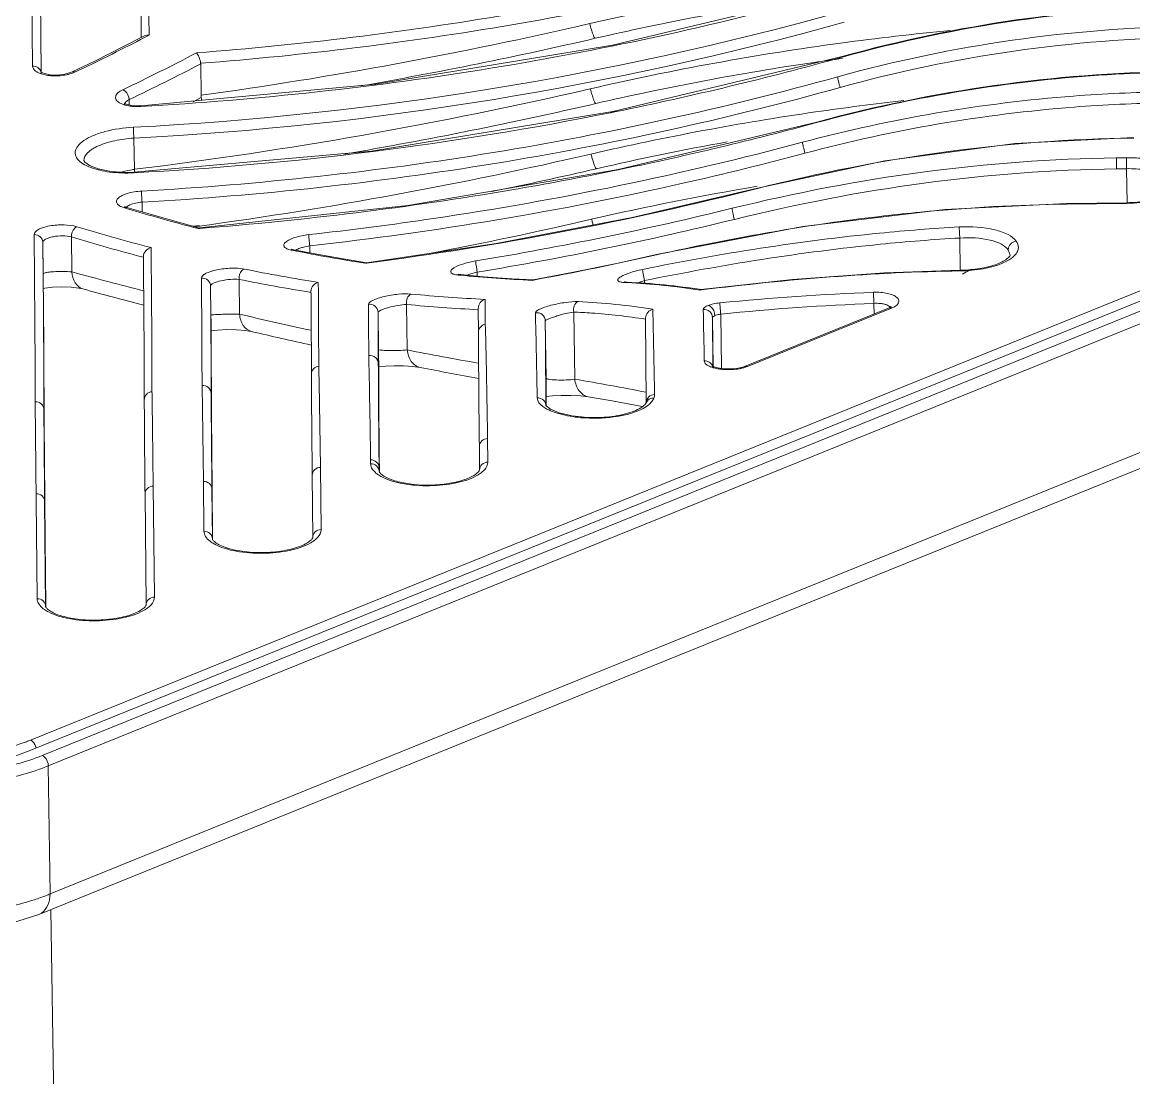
# Model space of a CAD drawing. Header units: millimetres. Extents: x 4229 to 8429, y -1187 to 1783.
# Drawn here: x 7250.9 to 7326.3, y 435.4 to 507 of the extents above; entities that cross this region are included whole.
import ezdxf

# ---------------------------------------------------------------- set-up
doc = ezdxf.new("R2010")
doc.units = ezdxf.units.MM

msp = doc.modelspace()

# ---------------------------------------------------------------- linework, layer by layer
at = {"linetype": 'Continuous', "lineweight": 5}
for p, q in [((7251.568, 504.042), (7251.28, 529.594)), ((7259.213, 529.133), (7259.475, 506.137)), ((7252.075, 511.225), (7252.155, 503.63)), ((7252.164, 503.601), (7252.079, 511.199)), ((7306.148, 509.105), (7290.912, 505.452)), ((7251.339, 457.566), (7375.323, 507.789)), ((7251.422, 458.294), (7372.992, 507.539)), ((7252.224, 457.249), (7376.171, 507.457)), ((7252.634, 456.548), (7376.582, 506.757)), ((7259.158, 506.086), (7257.696, 505.333)), ((7259.475, 506.137), (7258.891, 505.833)), ((7259.475, 506.137), (7258.891, 505.836)), ((7258.943, 505.975), (7258.942, 506.084)), ((7257.696, 505.333), (7255.786, 504.38)), ((7290.912, 505.452), (7274.849, 502.807)), ((7306.501, 504.684), (7290.945, 500.948)), ((7306.49, 504.641), (7306.501, 504.684)), ((7306.501, 504.684), (7306.501, 504.684)), ((7255.786, 504.38), (7254.256, 503.639)), ((7262.975, 504.21), (7262.974, 504.221)), ((7262.976, 504.199), (7262.975, 504.21)), ((7262.976, 504.187), (7262.976, 504.199)), ((7263.007, 502.054), (7262.976, 504.187)), ((7252.162, 503.626), (7252.14, 503.641)), ((7252.371, 503.533), (7252.162, 503.626)), ((7252.165, 503.498), (7252.163, 503.641)), ((7252.76, 503.45), (7252.371, 503.533)), ((7253.262, 503.429), (7252.76, 503.45)), ((7253.758, 503.485), (7253.262, 503.429)), ((7254.153, 503.595), (7253.758, 503.485)), ((7254.255, 503.639), (7254.153, 503.595)), ((7254.255, 503.639), (7254.256, 503.639)), ((7254.256, 503.639), (7254.474, 503.639)), ((7274.849, 502.807), (7258.907, 501.344)), ((7257.905, 501.459), (7257.822, 501.495)), ((7258.2, 501.381), (7257.905, 501.459)), ((7258.132, 501.402), (7258.127, 501.769)), ((7263.016, 501.911), (7262.456, 501.616)), ((7258.614, 501.34), (7258.2, 501.381)), ((7258.907, 501.344), (7258.614, 501.34)), ((7258.907, 501.344), (7258.906, 501.294)), ((7290.945, 500.948), (7274.572, 498.27)), ((7291.182, 501.004), (7290.763, 500.918)), ((7291.193, 500.957), (7290.773, 500.872)), ((7304.769, 500.236), (7291.306, 497.03)), ((7304.769, 500.234), (7304.759, 500.202)), ((7326.271, 499.198), (7318.196, 498.774)), ((7258.476, 497.032), (7258.445, 499.146)), ((7318.196, 498.774), (7309.376, 497.604)), ((7375.99, 497.777), (7252.762, 447.86)), ((7274.572, 498.27), (7258.443, 496.837)), ((7325.098, 497.809), (7325.771, 497.819)), ((7325.108, 497.065), (7325.098, 497.809)), ((7325.781, 497.075), (7325.771, 497.819)), ((7255.054, 497.631), (7255.054, 497.631)), ((7255.116, 497.525), (7255.054, 497.631)), ((7255.424, 497.299), (7255.116, 497.525)), ((7256.029, 497.062), (7255.424, 497.299)), ((7256.895, 496.888), (7256.029, 497.062)), ((7291.306, 497.03), (7277.029, 494.576)), ((7309.376, 497.604), (7300.756, 495.757)), ((7325.781, 497.075), (7325.108, 497.065)), ((7325.781, 497.075), (7325.815, 494.766)), ((7375.232, 496.384), (7252.004, 446.467)), ((7257.934, 496.823), (7256.895, 496.888)), ((7258.443, 496.837), (7257.934, 496.823)), ((7258.443, 496.837), (7258.442, 496.794)), ((7300.756, 495.757), (7292.239, 493.77)), ((7300.756, 495.757), (7300.746, 495.733)), ((7259.008, 494.135), (7258.998, 494.804)), ((7321.708, 494.71), (7313.457, 494.308)), ((7325.801, 494.766), (7321.708, 494.71)), ((7325.802, 494.721), (7321.708, 494.665)), ((7321.708, 494.665), (7321.708, 494.71)), ((7325.802, 494.721), (7325.801, 494.766)), ((7257.77, 494.43), (7257.967, 494.444)), ((7257.947, 494.377), (7257.77, 494.43)), ((7257.947, 494.376), (7257.77, 494.43)), ((7257.871, 494.478), (7257.807, 494.509)), ((7257.967, 494.444), (7257.871, 494.478)), ((7259.54, 493.977), (7257.967, 494.444)), ((7257.967, 494.444), (7257.967, 494.444)), ((7261.463, 493.435), (7259.54, 493.977)), ((7277.029, 494.576), (7262.889, 493.049)), ((7313.457, 494.308), (7303.82, 493.145)), ((7262.921, 493.047), (7261.463, 493.435)), ((7262.49, 493.162), (7262.897, 493.219)), ((7262.496, 493.122), (7262.903, 493.178)), ((7292.239, 493.77), (7283.025, 492.008)), ((7303.82, 493.145), (7293.905, 491.24)), ((7254.237, 490.069), (7254.203, 492.443)), ((7262.808, 493.01), (7262.888, 493.05)), ((7262.924, 493.02), (7262.808, 493.01)), ((7262.924, 493.019), (7262.808, 493.01)), ((7314.472, 492.37), (7314.504, 490.183)), ((7252.268, 492.078), (7252.299, 489.944)), ((7252.288, 489.826), (7252.268, 492.074)), ((7269.187, 491.6), (7269.125, 491.623)), ((7270.383, 491.361), (7270.376, 491.842)), ((7283.025, 492.008), (7274.216, 490.686)), ((7269.115, 491.554), (7269.291, 491.574)), ((7269.281, 491.522), (7269.115, 491.554)), ((7269.281, 491.521), (7269.115, 491.554)), ((7269.291, 491.574), (7269.187, 491.6)), ((7269.291, 491.574), (7269.292, 491.574)), ((7270.862, 491.268), (7269.292, 491.574)), ((7272.779, 490.925), (7270.862, 491.268)), ((7274.247, 490.686), (7272.779, 490.925)), ((7293.905, 491.24), (7291.303, 490.672)), ((7293.898, 491.224), (7293.905, 491.24)), ((7317.889, 491.215), (7317.761, 491.567)), ((7274.146, 490.654), (7274.214, 490.686)), ((7274.249, 490.668), (7274.146, 490.654)), ((7274.25, 490.667), (7274.146, 490.654)), ((7291.303, 490.672), (7288.152, 490.026)), ((7314.488, 490.183), (7309.36, 490)), ((7315.052, 490.209), (7314.488, 490.183)), ((7314.488, 490.139), (7314.488, 490.183)), ((7315.052, 490.209), (7315.051, 490.209)), ((7315.085, 490.165), (7315.052, 490.209)), ((7252.307, 487.519), (7252.288, 489.826)), ((7252.299, 489.944), (7252.317, 487.502)), ((7265.614, 487.197), (7265.58, 489.56)), ((7280.517, 489.892), (7280.433, 489.909)), ((7280.593, 489.883), (7280.443, 489.859)), ((7280.59, 489.846), (7280.443, 489.859)), ((7280.59, 489.845), (7280.443, 489.859)), ((7280.593, 489.883), (7280.517, 489.892)), ((7282.164, 489.744), (7280.593, 489.883)), ((7280.593, 489.883), (7280.593, 489.883)), ((7281.741, 489.781), (7281.737, 490.055)), ((7284.073, 489.606), (7282.164, 489.744)), ((7285.552, 489.525), (7284.073, 489.606)), ((7285.525, 489.523), (7285.466, 489.497)), ((7285.554, 489.514), (7285.466, 489.497)), ((7285.554, 489.513), (7285.466, 489.497)), ((7288.152, 490.026), (7285.524, 489.523)), ((7291.733, 489.387), (7291.701, 489.394)), ((7291.875, 489.371), (7291.733, 489.387)), ((7291.771, 489.345), (7291.906, 489.37)), ((7291.906, 489.37), (7291.875, 489.371)), ((7291.906, 489.37), (7291.907, 489.37)), ((7293.083, 489.296), (7293.081, 489.481)), ((7303.129, 489.545), (7296.914, 488.865)), ((7309.36, 490), (7303.129, 489.545)), ((7252.295, 488.954), (7252.404, 488.976)), ((7252.404, 488.976), (7252.934, 489.039)), ((7252.934, 489.039), (7253.565, 489.064)), ((7253.565, 489.064), (7254.19, 489.039)), ((7254.19, 489.039), (7254.707, 488.973)), ((7254.707, 488.973), (7254.991, 488.911)), ((7254.991, 488.911), (7254.991, 488.911)), ((7263.646, 489.116), (7263.675, 487.15)), ((7263.662, 487.158), (7263.646, 489.116)), ((7291.771, 489.345), (7291.903, 489.339)), ((7291.771, 489.345), (7291.904, 489.337)), ((7296.913, 488.865), (7296.845, 488.833)), ((7296.845, 488.833), (7296.947, 488.846)), ((7296.845, 488.833), (7296.947, 488.844)), ((7276.985, 484.77), (7276.94, 487.86)), ((7282.275, 488.205), (7282.283, 486.519)), ((7308.642, 487.936), (7308.653, 487.214)), ((7252.317, 487.502), (7252.319, 487.266)), ((7275.007, 487.329), (7275.044, 484.803)), ((7281.81, 487.603), (7281.818, 485.961)), ((7288.349, 482.786), (7288.282, 487.345)), ((7298.26, 487.212), (7298.313, 483.513)), ((7299.856, 483.654), (7309.641, 487.614)), ((7300.06, 483.651), (7309.845, 487.611)), ((7309.641, 487.614), (7309.64, 487.614)), ((7309.793, 487.694), (7309.641, 487.617)), ((7309.823, 487.713), (7309.793, 487.694)), ((7309.806, 487.682), (7309.823, 487.713)), ((7286.351, 486.755), (7286.408, 482.851)), ((7293.154, 486.926), (7293.205, 481.212)), ((7297.694, 486.983), (7297.743, 483.631)), ((7297.723, 483.702), (7297.694, 486.983)), ((7263.682, 486.068), (7264.13, 486.124)), ((7264.13, 486.124), (7264.744, 486.158)), ((7264.744, 486.158), (7265.409, 486.149)), ((7265.409, 486.149), (7266.026, 486.095)), ((7266.026, 486.095), (7266.427, 486.024)), ((7266.427, 486.024), (7266.427, 486.025)), ((7275.022, 484.8), (7275.022, 484.841)), ((7275.025, 483.852), (7275.022, 484.8)), ((7275.044, 484.803), (7275.044, 484.789)), ((7275.044, 484.803), (7275.051, 483.348)), ((7263.686, 483.138), (7263.684, 483.621)), ((7275.027, 483.422), (7275.025, 483.851)), ((7275.029, 483.621), (7275.519, 483.67)), ((7275.519, 483.67), (7276.094, 483.697)), ((7276.094, 483.697), (7276.736, 483.694)), ((7276.736, 483.694), (7277.376, 483.652)), ((7277.376, 483.652), (7277.861, 483.584)), ((7277.86, 483.584), (7277.86, 483.584)), ((7297.682, 483.686), (7297.666, 483.696)), ((7297.794, 483.632), (7297.682, 483.686)), ((7297.724, 483.666), (7297.723, 483.697)), ((7297.883, 483.6), (7297.794, 483.632)), ((7298.262, 483.517), (7297.883, 483.6)), ((7298.779, 483.481), (7298.262, 483.517)), ((7299.318, 483.518), (7298.779, 483.481)), ((7299.746, 483.614), (7299.318, 483.518)), ((7299.855, 483.653), (7299.746, 483.614)), ((7299.856, 483.654), (7299.855, 483.653)), ((7300.06, 483.651), (7299.856, 483.654)), ((7252.338, 482.985), (7252.336, 483.268)), ((7286.378, 482.873), (7286.376, 483.16)), ((7286.394, 480.997), (7286.378, 482.873)), ((7286.408, 482.851), (7286.408, 482.837)), ((7263.067, 482.362), (7263.163, 475.85)), ((7251.751, 481.26), (7251.885, 467.889)), ((7286.415, 481.623), (7286.85, 481.662)), ((7286.85, 481.662), (7287.434, 481.688)), ((7287.434, 481.688), (7288.085, 481.688)), ((7288.085, 481.688), (7288.741, 481.654)), ((7288.741, 481.654), (7289.267, 481.592)), ((7289.267, 481.592), (7289.266, 481.592)), ((7289.266, 481.592), (7290.899, 481.31)), ((7290.899, 481.31), (7292.918, 480.94)), ((7293.203, 481.2), (7293.199, 481.189)), ((7293.199, 481.189), (7293.2, 481.191)), ((7293.205, 481.215), (7293.203, 481.2)), ((7293.205, 481.212), (7293.205, 481.214)), ((7286.394, 480.997), (7286.394, 480.995)), ((7286.423, 480.971), (7286.394, 480.995)), ((7286.418, 481.017), (7286.419, 480.975)), ((7286.714, 480.757), (7286.423, 480.971)), ((7287.297, 480.515), (7286.714, 480.757)), ((7288.157, 480.31), (7287.297, 480.515)), ((7288.799, 480.225), (7288.157, 480.31)), ((7288.738, 480.183), (7288.799, 480.225)), ((7288.799, 480.225), (7288.8, 480.225)), ((7281.894, 476.632), (7281.879, 478.227)), ((7282.454, 477.162), (7282.439, 478.757)), ((7274.504, 477.315), (7274.506, 477.052)), ((7271.143, 472.58), (7271.102, 476.805)), ((7275.079, 476.8), (7275.082, 476.537)), ((7275.096, 476.86), (7275.098, 476.61)), ((7275.098, 476.61), (7275.098, 476.577)), ((7275.099, 476.535), (7275.099, 476.5)), ((7263.163, 475.85), (7263.196, 472.471)), ((7270.583, 472.05), (7270.542, 476.275)), ((7259.832, 467.999), (7259.759, 475.535)), ((7263.738, 475.335), (7263.771, 471.956)), ((7263.753, 475.435), (7263.785, 472.037)), ((7252.39, 474.499), (7252.46, 467.374)), ((7252.405, 474.617), (7252.431, 471.88)), ((7259.272, 467.468), (7259.199, 475.004)), ((7263.786, 471.923), (7263.785, 472.037)), ((7252.475, 467.341), (7252.431, 471.88)), ((7252.634, 456.548), (7252.762, 447.86)), ((7250.084, 445.844), (7252.006, 446.468)), ((7252.819, 446.797), (7254.982, 299.112))]:
    msp.add_line(p, q, dxfattribs=at)
for centre, radius, start, end in [((7331.175, 326.143), 185.545, 97.78569, 103.02298), ((7331.143, 326.938), 183.708, 98.51278, 103.02453), ((7246.852, 721.753), 222.168, 272.9824, 285.56309), ((7331.563, 414.632), 93.436, 90.76068, 105.56597), ((7331.571, 414.771), 93.342, 90.76612, 105.57952), ((7246.875, 721.542), 222.695, 272.97809, 285.56358), ((7222.148, 797.447), 298.205, 277.87516, 283.02634), ((7331.394, 412.325), 94.413, 90.77845, 105.48092), ((7331.403, 412.325), 93.67, 90.78427, 105.50782), ((7331.342, 320.84), 186.432, 95.38581, 97.69224), ((7188.866, 641.249), 152.45, 295.4902, 297.34408), ((7222.194, 797.879), 299.671, 279.91682, 283.02661), ((7331.221, 321.702), 185.561, 97.69088, 103.02278), ((7192.195, 639.783), 152.167, 295.49478, 297.59956), ((7247.242, 717.044), 220.511, 281.49689, 285.58604), ((7331.285, 321.89), 184.339, 97.72309, 98.32752), ((7192.424, 639.536), 152.633, 295.49713, 297.53144), ((7331.206, 322.407), 183.816, 98.32652, 103.02324), ((7253.122, 507.242), 3.87, 266.46849, 274.86931), ((7330.479, 405.874), 97.8, 90.81654, 105.24083), ((7222.157, 793.187), 298.373, 276.99159, 283.02568), ((7264.367, 502.072), 1.36, 180.75793, 186.81906), ((7259.894, 501.529), 3.146, 3.25206, 6.96544), ((7222.224, 793.516), 299.734, 279.6944, 283.02635), ((7331.359, 316.625), 186.22, 96.37779, 98.23611), ((7258.68, 505.12), 3.833, 265.16612, 273.37668), ((7246.774, 719.499), 223.01, 272.99902, 281.379), ((7331.258, 317.308), 185.53, 98.23541, 103.02316), ((7246.738, 713.991), 221.521, 281.68822, 285.18391), ((7331.172, 318.364), 183.427, 100.19711, 103.02651), ((7222.161, 788.997), 298.612, 277.84189, 283.02284), ((7260.17, 487.474), 9.707, 100.49875, 105.01184), ((7260.165, 487.512), 9.668, 100.05788, 100.50963), ((7283.79, 500.649), 25.571, 188.13252, 188.58868), ((7222.382, 788.56), 299.191, 281.6347, 283.02791), ((7246.485, 715.153), 222.71, 281.5416, 281.69126), ((7245.091, 714.994), 226.214, 277.40586, 284.24253), ((7331.249, 313.146), 185.262, 99.48105, 103.02574), ((7323.337, 373.429), 121.247, 90.76944, 95.45607), ((7294.204, 614.045), 125.041, 253.14431, 255.45813), ((7244.787, 714.517), 226.716, 279.35411, 283.8425), ((7323.959, 366.182), 128.52, 95.42515, 96.54355), ((7291.368, 614.071), 126.407, 253.07889, 255.45213), ((7222.386, 783.678), 297.7, 280.86479, 283.02748), ((7245.012, 713.169), 226.117, 279.34711, 283.85941), ((7324.955, 357.909), 136.853, 96.56323, 99.41654), ((7291.136, 613.876), 126.925, 253.08298, 255.37505), ((7327.439, 342.93), 152.036, 99.41622, 101.55666), ((7271.013, 487.813), 4.079, 98.97862, 105.2172), ((7330.589, 327.302), 167.979, 101.54165, 102.61697), ((7291.575, 602.5), 113.196, 258.64162, 261.14298), ((7244.225, 712.291), 226.579, 280.50969, 282.66361), ((7288.539, 602.103), 114.105, 258.56813, 261.13493), ((7314.303, 501.245), 11.108, 270.95389, 271.98481), ((7283.194, 545.574), 63.931, 299.47687, 299.92348), ((7314.309, 501.078), 10.941, 271.98423, 273.02892), ((7314.321, 500.847), 10.709, 273.02832, 274.0899), ((7340.486, 807.593), 329.029, 254.80348, 255.68444), ((7288.271, 601.787), 114.498, 258.5697, 261.05038), ((7290.388, 592.867), 103.487, 264.56705, 267.27381), ((7283.123, 484.272), 5.947, 103.47898, 107.81471), ((7289.977, 444.802), 44.61, 81.01399, 87.52215), ((7295.4, 481.713), 8.107, 106.6242, 109.84935), ((7341.546, 807.555), 330.19, 254.80315, 255.54355), ((7291.877, 491.867), 2.524, 265.58975, 267.58456), ((7289.851, 444.958), 44.429, 80.94335, 87.35304), ((7315.713, 308.681), 180.144, 92.25752, 95.57929), ((6481.085, 482.577), 793.291, 0.131497, 0.382088), ((7286.966, 591.919), 104.541, 264.49667, 267.17373), ((7287.246, 592.282), 104.196, 264.49569, 267.26544), ((7286.585, 443.06), 45.036, 80.97447, 87.46277), ((7315.937, 308.464), 179.62, 92.3274, 95.64775), ((5745.026, 475.062), 1507.333, 0.31191, 0.473498), ((5755.162, 476.786), 1497.194, 0.239115, 0.401065), ((6022.755, 477.581), 1240.944, 0.278911, 0.442166), ((5814.882, 477.201), 1448.827, 0.236918, 0.393486), ((7336.977, 793.376), 314.385, 256.88, 257.78817), ((6241.879, 480.162), 1033.154, 0.259471, 0.397411), ((5812.542, 455.613), 1481.452, 1.010677, 1.234834), ((5655.908, 453.557), 1641.512, 1.063863, 1.185314), ((7309.738, 487.323), 0.311, 69.92755, 77.93144), ((8594.992, 494.009), 1308.661, 180.317607, 180.475005), ((7338.025, 793.2), 315.409, 256.87954, 257.63468), ((8515.855, 491.768), 1234.051, 180.269562, 180.628699), ((7333.767, 777.847), 298.527, 259.035, 259.98076), ((8473.577, 488.454), 1198.537, 180.244097, 180.554291), ((7335.013, 778.575), 300.477, 259.03517, 259.80676), ((7298.353, 485.643), 2.159, 250.84438, 253.1744), ((7297.187, 483.488), 0.54, 13.25224, 23.17443), ((7298.424, 485.873), 2.4, 253.14915, 254.06916), ((6845.722, 480.639), 406.622, 0.00941, 0.33053), ((8659.143, 489.268), 1406.814, 180.253875, 180.596711), ((6865.125, 481.402), 398.564, 0.05871, 0.24952), ((8599.135, 489.032), 1335.451, 180.250596, 180.583383), ((8201.776, 487.369), 915.379, 180.282777, 180.397576), ((7257.6, 299.84), 185.512, 78.93683, 80.45932), ((7289.609, 489.377), 9.236, 264.59029, 264.94855), ((7247.184, 468.763), 11.295, 290.58682, 292.03799), ((7251.634, 447.374), 0.98, 292.30619, 304.78048)]:
    msp.add_arc(centre, radius, start, end, dxfattribs=at)
msp.add_ellipse((7244.578, 460.112), major_axis=(9.537, 0.139), ratio=0.390766, start_param=-2.356703, end_param=-0.788646, dxfattribs=at)
for points, knots in [([(7258.942, 506.067), (7258.925, 507.731), (7258.845, 515.269), (7258.759, 522.807), (7258.69, 528.681)], [0, 0, 0, 0, 0.220763, 1, 1, 1, 1]), ([(7262.692, 504.932), (7269.782, 505.48), (7283.903, 507.203), (7297.798, 510.263), (7304.642, 512.12)], [0, 0, 0, 0, 0.500683, 1, 1, 1, 1]), ([(7262.973, 504.225), (7270.043, 504.777), (7284.123, 506.505), (7297.978, 509.56), (7304.804, 511.412)], [0, 0, 0, 0, 0.500656, 1, 1, 1, 1]), ([(7306.137, 509.051), (7298.451, 506.916), (7282.811, 503.477), (7266.893, 501.748), (7258.906, 501.294)], [0, 0, 0, 0, 0.49927, 1, 1, 1, 1]), ([(7289.364, 506.916), (7289.401, 506.777), (7289.472, 506.53), (7289.574, 506.219), (7289.655, 506.025), (7289.704, 505.94), (7289.731, 505.918), (7289.741, 505.92)], [0, 0, 0, 0, 0.399782, 0.71465, 0.917446, 0.97269, 1, 1, 1, 1]), ([(7262.974, 504.221), (7262.957, 504.366), (7262.889, 504.614), (7262.772, 504.854), (7262.692, 504.932)], [0, 0, 0, 0, 0.564611, 1, 1, 1, 1]), ([(7251.568, 504.042), (7251.694, 504.046), (7251.953, 503.98), (7252.111, 503.758), (7252.142, 503.641)], [0, 0, 0, 0, 0.508791, 1, 1, 1, 1]), ([(7251.935, 503.603), (7251.88, 503.631), (7251.715, 503.726), (7251.569, 503.908), (7251.568, 504.042)], [0, 0, 0, 0, 0.312447, 1, 1, 1, 1]), ([(7252.883, 503.38), (7252.792, 503.385), (7252.469, 503.418), (7252.144, 503.497), (7251.935, 503.603)], [0, 0, 0, 0, 0.279482, 1, 1, 1, 1]), ([(7254.002, 503.475), (7253.958, 503.464), (7253.776, 503.424), (7253.591, 503.398), (7253.45, 503.386)], [0, 0, 0, 0, 0.242699, 1, 1, 1, 1]), ([(7254.474, 503.639), (7254.439, 503.622), (7254.286, 503.556), (7254.126, 503.506), (7254.002, 503.475)], [0, 0, 0, 0, 0.232997, 1, 1, 1, 1]), ([(7258.961, 495.552), (7266.949, 496.008), (7282.867, 497.739), (7298.507, 501.178), (7306.193, 503.313)], [0, 0, 0, 0, 0.500732, 1, 1, 1, 1]), ([(7304.758, 500.203), (7306.734, 500.735), (7314.713, 502.638), (7322.932, 503.544), (7329.085, 503.618)], [0, 0, 0, 0, 0.24959, 1, 1, 1, 1]), ([(7306.193, 503.313), (7306.192, 503.211), (7306.251, 502.965), (7306.313, 502.725), (7306.358, 502.584)], [0, 0, 0, 0, 0.408073, 1, 1, 1, 1]), ([(7257.471, 501.54), (7257.384, 501.592), (7257.227, 501.706), (7257.175, 502.008), (7257.38, 502.264), (7257.574, 502.377), (7257.692, 502.434)], [0, 0, 0, 0, 0.250608, 0.446304, 0.678891, 1, 1, 1, 1]), ([(7258.127, 501.769), (7258.115, 501.981), (7257.978, 502.26), (7257.748, 502.413), (7257.692, 502.434)], [0, 0, 0, 0, 0.779743, 1, 1, 1, 1]), ([(7306.358, 502.585), (7298.651, 500.445), (7282.968, 496.995), (7267.007, 495.259), (7258.998, 494.8)], [0, 0, 0, 0, 0.499279, 1, 1, 1, 1]), ([(7289.407, 502.491), (7289.444, 502.352), (7289.515, 502.105), (7289.617, 501.795), (7289.698, 501.6), (7289.747, 501.515), (7289.775, 501.493), (7289.784, 501.495)], [0, 0, 0, 0, 0.399782, 0.71465, 0.917446, 0.97269, 1, 1, 1, 1]), ([(7328.412, 502.281), (7326.334, 502.253), (7318.048, 501.881), (7309.813, 500.466), (7303.81, 498.866)], [0, 0, 0, 0, 0.250692, 1, 1, 1, 1]), ([(7258.357, 501.301), (7258.269, 501.309), (7257.966, 501.347), (7257.66, 501.429), (7257.471, 501.54)], [0, 0, 0, 0, 0.286865, 1, 1, 1, 1]), ([(7258.127, 501.769), (7258.089, 501.749), (7257.969, 501.68), (7257.854, 501.579), (7257.816, 501.489)], [0, 0, 0, 0, 0.302143, 1, 1, 1, 1]), ([(7328.422, 501.537), (7326.356, 501.508), (7318.121, 501.131), (7309.936, 499.721), (7303.969, 498.126)], [0, 0, 0, 0, 0.250641, 1, 1, 1, 1]), ([(7254.893, 497.473), (7254.762, 497.569), (7254.535, 497.776), (7254.419, 498.232), (7254.637, 498.669), (7255.077, 499.034), (7255.71, 499.356), (7256.827, 499.72), (7257.761, 499.852), (7258.411, 499.886)], [0, 0, 0, 0, 0.090917, 0.164647, 0.244039, 0.347344, 0.479499, 0.637464, 1, 1, 1, 1]), ([(7258.411, 499.886), (7258.412, 499.846), (7258.42, 499.599), (7258.433, 499.352), (7258.445, 499.146)], [0, 0, 0, 0, 0.164493, 1, 1, 1, 1]), ([(7258.445, 499.146), (7258.008, 499.12), (7257.188, 499.011), (7256.239, 498.735), (7255.634, 498.421), (7255.248, 498.137), (7255.051, 497.824), (7255.054, 497.631)], [0, 0, 0, 0, 0.335016, 0.629652, 0.751183, 0.852427, 1, 1, 1, 1]), ([(7270.307, 492.597), (7273.137, 492.911), (7284.412, 494.368), (7295.579, 496.665), (7303.81, 498.866)], [0, 0, 0, 0, 0.250508, 1, 1, 1, 1]), ([(7300.746, 495.733), (7304.909, 496.787), (7313.367, 498.447), (7321.967, 499.097), (7326.272, 499.153)], [0, 0, 0, 0, 0.499332, 1, 1, 1, 1]), ([(7303.81, 498.866), (7303.804, 498.765), (7303.866, 498.515), (7303.924, 498.271), (7303.969, 498.126)], [0, 0, 0, 0, 0.398523, 1, 1, 1, 1]), ([(7303.969, 498.127), (7301.22, 497.392), (7290.153, 494.662), (7278.877, 492.781), (7270.376, 491.839)], [0, 0, 0, 0, 0.249619, 1, 1, 1, 1]), ([(7289.45, 498.066), (7289.487, 497.927), (7289.558, 497.68), (7289.66, 497.37), (7289.741, 497.175), (7289.79, 497.091), (7289.818, 497.068), (7289.827, 497.07)], [0, 0, 0, 0, 0.399782, 0.71465, 0.917446, 0.97269, 1, 1, 1, 1]), ([(7325.098, 497.809), (7320.703, 497.752), (7311.925, 497.094), (7303.286, 495.431), (7299.03, 494.385)], [0, 0, 0, 0, 0.500647, 1, 1, 1, 1]), ([(7325.771, 497.819), (7326.132, 497.824), (7326.831, 497.797), (7327.814, 497.649), (7328.652, 497.404), (7329.29, 497.084), (7329.655, 496.729), (7329.766, 496.419), (7329.759, 496.107), (7329.505, 495.712), (7329.191, 495.504), (7329.005, 495.401)], [0, 0, 0, 0, 0.187137, 0.362467, 0.51537, 0.63869, 0.731395, 0.769811, 0.806693, 0.889428, 1, 1, 1, 1]), ([(7255.468, 497.168), (7255.413, 497.19), (7255.213, 497.275), (7255.021, 497.38), (7254.893, 497.473)], [0, 0, 0, 0, 0.273299, 1, 1, 1, 1]), ([(7258.442, 496.794), (7257.899, 496.765), (7256.891, 496.791), (7255.896, 497), (7255.468, 497.168)], [0, 0, 0, 0, 0.541475, 1, 1, 1, 1]), ([(7291.045, 496.946), (7288.728, 496.473), (7279.422, 494.726), (7270.006, 493.572), (7262.924, 493.019)], [0, 0, 0, 0, 0.24976, 1, 1, 1, 1]), ([(7325.108, 497.065), (7320.737, 497.005), (7312.004, 496.342), (7303.412, 494.679), (7299.177, 493.634)], [0, 0, 0, 0, 0.500536, 1, 1, 1, 1]), ([(7329.2, 495.797), (7329.197, 495.987), (7328.994, 496.289), (7328.6, 496.547), (7327.988, 496.821), (7327.033, 497.032), (7326.216, 497.081), (7325.781, 497.075)], [0, 0, 0, 0, 0.1471, 0.247526, 0.368438, 0.662773, 1, 1, 1, 1]), ([(7257.77, 494.43), (7257.666, 494.462), (7257.494, 494.53), (7257.288, 494.688), (7257.251, 494.92), (7257.411, 495.116), (7257.672, 495.275), (7258.038, 495.411), (7258.479, 495.508), (7258.797, 495.542), (7258.961, 495.552)], [0, 0, 0, 0, 0.123918, 0.213296, 0.282706, 0.366206, 0.483325, 0.634218, 0.810634, 1, 1, 1, 1]), ([(7258.961, 495.552), (7258.962, 495.512), (7258.97, 495.263), (7258.984, 495.014), (7258.998, 494.804)], [0, 0, 0, 0, 0.158575, 1, 1, 1, 1]), ([(7329.2, 495.797), (7329.2, 495.781), (7329.17, 495.707), (7329.039, 495.57), (7328.77, 495.378), (7328.157, 495.097), (7327.149, 494.847), (7326.273, 494.773), (7325.801, 494.766)], [0, 0, 0, 0, 0.013068, 0.062599, 0.15443, 0.28215, 0.613211, 1, 1, 1, 1]), ([(7329.005, 495.401), (7328.571, 495.162), (7327.501, 494.839), (7326.404, 494.73), (7325.802, 494.721)], [0, 0, 0, 0, 0.451165, 1, 1, 1, 1]), ([(7258.564, 494.74), (7258.432, 494.71), (7258.21, 494.644), (7258, 494.529), (7257.933, 494.458)], [0, 0, 0, 0, 0.580453, 1, 1, 1, 1]), ([(7299.03, 494.385), (7299.026, 494.351), (7299.038, 494.251), (7299.079, 494), (7299.133, 493.784), (7299.177, 493.634)], [0, 0, 0, 0, 0.134578, 0.388775, 1, 1, 1, 1]), ([(7251.679, 492.602), (7251.679, 492.75), (7251.945, 492.955), (7252.315, 493.098), (7252.902, 493.241), (7253.669, 493.291), (7254.295, 493.221), (7254.576, 493.137)], [0, 0, 0, 0, 0.142221, 0.258892, 0.400412, 0.71692, 1, 1, 1, 1]), ([(7254.576, 493.137), (7254.521, 493.115), (7254.297, 492.952), (7254.191, 492.655), (7254.203, 492.443)], [0, 0, 0, 0, 0.217594, 1, 1, 1, 1]), ([(7289.493, 493.641), (7289.502, 493.606), (7289.538, 493.475), (7289.576, 493.345), (7289.606, 493.249)], [0, 0, 0, 0, 0.263503, 1, 1, 1, 1]), ([(7318.299, 492.157), (7318.159, 492.347), (7317.687, 492.677), (7316.392, 493.11), (7315.242, 493.165), (7314.435, 493.119)], [0, 0, 0, 0, 0.173224, 0.406638, 1, 1, 1, 1]), ([(7251.679, 492.602), (7251.825, 492.607), (7252.128, 492.509), (7252.266, 492.217), (7252.268, 492.078)], [0, 0, 0, 0, 0.512682, 1, 1, 1, 1]), ([(7251.751, 481.26), (7251.751, 481.864), (7251.739, 485.645), (7251.705, 489.426), (7251.679, 492.602)], [0, 0, 0, 0, 0.159883, 1, 1, 1, 1]), ([(7254.203, 492.443), (7254.014, 492.494), (7253.596, 492.53), (7253.085, 492.492), (7252.692, 492.395), (7252.449, 492.303), (7252.267, 492.173), (7252.268, 492.078)], [0, 0, 0, 0, 0.283552, 0.602049, 0.744213, 0.861124, 1, 1, 1, 1]), ([(7269.115, 491.554), (7269.013, 491.575), (7268.846, 491.62), (7268.665, 491.73), (7268.61, 491.847), (7268.622, 491.973), (7268.761, 492.128), (7269.02, 492.279), (7269.385, 492.418), (7269.824, 492.529), (7270.142, 492.579), (7270.307, 492.597)], [0, 0, 0, 0, 0.121698, 0.205063, 0.236762, 0.267867, 0.347845, 0.46661, 0.622259, 0.804756, 1, 1, 1, 1]), ([(7270.307, 492.597), (7270.305, 492.496), (7270.332, 492.243), (7270.357, 491.992), (7270.376, 491.842)], [0, 0, 0, 0, 0.401106, 1, 1, 1, 1]), ([(7314.435, 493.119), (7312.628, 493.016), (7305.422, 492.454), (7298.268, 491.317), (7292.958, 490.243)], [0, 0, 0, 0, 0.250374, 1, 1, 1, 1]), ([(7314.472, 492.37), (7312.673, 492.266), (7305.495, 491.697), (7298.369, 490.556), (7293.081, 489.481)], [0, 0, 0, 0, 0.250286, 1, 1, 1, 1]), ([(7314.472, 492.37), (7314.467, 492.44), (7314.453, 492.689), (7314.436, 492.939), (7314.435, 493.119)], [0, 0, 0, 0, 0.27864, 1, 1, 1, 1]), ([(7317.761, 491.567), (7317.642, 491.729), (7317.241, 492.009), (7316.14, 492.377), (7315.159, 492.415), (7314.472, 492.37)], [0, 0, 0, 0, 0.172908, 0.405598, 1, 1, 1, 1]), ([(7259.089, 491.097), (7259.086, 491.242), (7259.208, 491.534), (7259.475, 491.688), (7259.616, 491.717)], [0, 0, 0, 0, 0.501859, 1, 1, 1, 1]), ([(7259.616, 491.717), (7259.624, 490.64), (7259.648, 487.381), (7259.673, 484.123), (7259.673, 481.94)], [0, 0, 0, 0, 0.330325, 1, 1, 1, 1]), ([(7269.942, 491.749), (7269.909, 491.74), (7269.785, 491.704), (7269.663, 491.661), (7269.577, 491.623)], [0, 0, 0, 0, 0.269148, 1, 1, 1, 1]), ([(7318.299, 492.157), (7318.389, 492.035), (7318.515, 491.721), (7318.285, 491.219), (7317.775, 490.834), (7317.338, 490.641), (7317.085, 490.552)], [0, 0, 0, 0, 0.194537, 0.39251, 0.655613, 1, 1, 1, 1]), ([(7317.761, 491.567), (7317.759, 491.707), (7317.879, 491.997), (7318.155, 492.14), (7318.299, 492.157)], [0, 0, 0, 0, 0.490082, 1, 1, 1, 1]), ([(7259.088, 491.101), (7259.098, 490.03), (7259.124, 486.786), (7259.151, 483.542), (7259.152, 481.369)], [0, 0, 0, 0, 0.330144, 1, 1, 1, 1]), ([(7317.889, 491.215), (7317.89, 491.155), (7317.768, 491.034), (7317.565, 490.861), (7317.058, 490.597), (7316.214, 490.342), (7315.463, 490.239), (7315.052, 490.209)], [0, 0, 0, 0, 0.05759, 0.145457, 0.269688, 0.600296, 1, 1, 1, 1]), ([(7263.028, 489.649), (7263.028, 489.705), (7263.113, 489.838), (7263.465, 490.05), (7264.134, 490.241), (7265.014, 490.341), (7265.639, 490.318), (7265.923, 490.261)], [0, 0, 0, 0, 0.054168, 0.1386, 0.398888, 0.718809, 1, 1, 1, 1]), ([(7265.923, 490.261), (7265.868, 490.24), (7265.646, 490.076), (7265.556, 489.77), (7265.58, 489.56)], [0, 0, 0, 0, 0.216782, 1, 1, 1, 1]), ([(7280.11, 489.927), (7280.061, 489.946), (7279.972, 489.983), (7279.927, 490.133), (7280.04, 490.267), (7280.321, 490.456), (7280.873, 490.659), (7281.361, 490.77), (7281.636, 490.815)], [0, 0, 0, 0, 0.073373, 0.124904, 0.192423, 0.296366, 0.608174, 1, 1, 1, 1]), ([(7281.636, 490.815), (7281.629, 490.716), (7281.673, 490.461), (7281.708, 490.208), (7281.737, 490.055)], [0, 0, 0, 0, 0.389855, 1, 1, 1, 1]), ([(7292.958, 490.243), (7292.798, 490.211), (7292.489, 490.137), (7292.057, 490.007), (7291.698, 489.866), (7291.459, 489.744), (7291.332, 489.644), (7291.278, 489.582), (7291.258, 489.518), (7291.285, 489.459), (7291.345, 489.419), (7291.478, 489.371), (7291.596, 489.357), (7291.683, 489.35)], [0, 0, 0, 0, 0.207077, 0.402933, 0.570694, 0.696658, 0.741633, 0.774908, 0.799352, 0.821908, 0.850664, 0.889505, 1, 1, 1, 1]), ([(7292.958, 490.243), (7292.954, 490.21), (7292.964, 490.111), (7292.998, 489.857), (7293.044, 489.636), (7293.08, 489.481)], [0, 0, 0, 0, 0.127659, 0.381367, 1, 1, 1, 1]), ([(7317.085, 490.552), (7316.938, 490.501), (7316.287, 490.304), (7315.608, 490.203), (7315.085, 490.165)], [0, 0, 0, 0, 0.228437, 1, 1, 1, 1]), ([(7252.299, 489.944), (7252.299, 489.965), (7252.384, 489.998), (7252.507, 490.029), (7252.733, 490.062), (7253.118, 490.097), (7253.63, 490.11), (7254.044, 490.091), (7254.237, 490.069)], [0, 0, 0, 0, 0.031712, 0.106021, 0.220892, 0.366875, 0.702583, 1, 1, 1, 1]), ([(7254.991, 488.911), (7254.774, 488.971), (7254.371, 489.324), (7254.257, 489.812), (7254.237, 490.069)], [0, 0, 0, 0, 0.466711, 1, 1, 1, 1]), ([(7263.028, 489.649), (7263.179, 489.662), (7263.5, 489.567), (7263.644, 489.261), (7263.646, 489.116)], [0, 0, 0, 0, 0.510826, 1, 1, 1, 1]), ([(7263.067, 482.362), (7263.067, 482.797), (7263.06, 485.227), (7263.043, 487.656), (7263.028, 489.649)], [0, 0, 0, 0, 0.179436, 1, 1, 1, 1]), ([(7265.58, 489.56), (7265.389, 489.582), (7264.971, 489.572), (7264.387, 489.486), (7263.94, 489.356), (7263.709, 489.228), (7263.646, 489.149), (7263.646, 489.116)], [0, 0, 0, 0, 0.282405, 0.606387, 0.86887, 0.951388, 1, 1, 1, 1]), ([(7270.458, 488.748), (7270.456, 488.888), (7270.565, 489.173), (7270.82, 489.329), (7270.954, 489.361)], [0, 0, 0, 0, 0.504649, 1, 1, 1, 1]), ([(7270.954, 489.361), (7270.958, 488.781), (7270.971, 486.886), (7270.981, 484.992), (7270.983, 483.677)], [0, 0, 0, 0, 0.306068, 1, 1, 1, 1]), ([(7280.443, 489.859), (7280.41, 489.862), (7280.298, 489.876), (7280.186, 489.899), (7280.11, 489.927)], [0, 0, 0, 0, 0.287733, 1, 1, 1, 1]), ([(7270.458, 488.75), (7270.462, 488.175), (7270.476, 486.296), (7270.487, 484.416), (7270.49, 483.111)], [0, 0, 0, 0, 0.305749, 1, 1, 1, 1]), ([(7309.846, 487.614), (7309.95, 487.657), (7310.124, 487.745), (7310.323, 487.931), (7310.354, 488.173), (7310.189, 488.372), (7309.918, 488.517), (7309.546, 488.626), (7309.101, 488.686), (7308.782, 488.691), (7308.617, 488.685)], [0, 0, 0, 0, 0.127169, 0.221058, 0.294352, 0.378286, 0.493082, 0.64034, 0.813263, 1, 1, 1, 1]), ([(7308.617, 488.685), (7308.617, 488.645), (7308.623, 488.395), (7308.633, 488.146), (7308.642, 487.936)], [0, 0, 0, 0, 0.159014, 1, 1, 1, 1]), ([(7274.359, 487.867), (7274.359, 487.916), (7274.453, 488.034), (7274.802, 488.226), (7275.47, 488.428), (7276.345, 488.569), (7276.967, 488.593), (7277.252, 488.566)], [0, 0, 0, 0, 0.047994, 0.130948, 0.39546, 0.719807, 1, 1, 1, 1]), ([(7275.007, 487.329), (7275.005, 487.482), (7274.852, 487.801), (7274.513, 487.889), (7274.359, 487.867)], [0, 0, 0, 0, 0.494921, 1, 1, 1, 1]), ([(7276.94, 487.86), (7276.748, 487.852), (7276.335, 487.795), (7275.83, 487.685), (7275.444, 487.569), (7275.218, 487.485), (7275.082, 487.417), (7275.007, 487.356), (7275.007, 487.329)], [0, 0, 0, 0, 0.282996, 0.613003, 0.761082, 0.880327, 0.960406, 1, 1, 1, 1]), ([(7276.94, 487.86), (7276.916, 488.001), (7276.943, 488.282), (7277.132, 488.52), (7277.252, 488.566)], [0, 0, 0, 0, 0.526873, 1, 1, 1, 1]), ([(7281.81, 487.603), (7281.808, 487.738), (7281.906, 488.013), (7282.147, 488.17), (7282.275, 488.205)], [0, 0, 0, 0, 0.506627, 1, 1, 1, 1]), ([(7288.578, 488.052), (7288.293, 488.064), (7287.672, 488.009), (7286.913, 487.858), (7286.331, 487.687), (7285.994, 487.554), (7285.781, 487.445), (7285.679, 487.338), (7285.68, 487.295)], [0, 0, 0, 0, 0.279662, 0.607246, 0.755856, 0.875652, 0.95705, 1, 1, 1, 1]), ([(7288.578, 488.052), (7288.459, 488.005), (7288.272, 487.765), (7288.255, 487.484), (7288.282, 487.345)], [0, 0, 0, 0, 0.475247, 1, 1, 1, 1]), ([(7298.199, 487.971), (7298.125, 487.964), (7297.853, 487.929), (7297.582, 487.866), (7297.397, 487.791)], [0, 0, 0, 0, 0.270409, 1, 1, 1, 1]), ([(7298.199, 487.971), (7298.197, 487.87), (7298.221, 487.616), (7298.242, 487.364), (7298.26, 487.212)], [0, 0, 0, 0, 0.398996, 1, 1, 1, 1]), ([(7309.446, 487.85), (7309.418, 487.859), (7309.298, 487.895), (7309.173, 487.916), (7309.077, 487.926)], [0, 0, 0, 0, 0.228777, 1, 1, 1, 1]), ([(7309.745, 487.663), (7309.732, 487.683), (7309.65, 487.771), (7309.536, 487.82), (7309.446, 487.85)], [0, 0, 0, 0, 0.200749, 1, 1, 1, 1]), ([(7263.675, 487.15), (7263.675, 487.155), (7263.7, 487.152), (7263.728, 487.16), (7263.791, 487.162), (7263.909, 487.171), (7264.107, 487.18), (7264.384, 487.19), (7264.699, 487.197), (7265.114, 487.202), (7265.42, 487.201), (7265.614, 487.197)], [0, 0, 0, 0, 0.006596, 0.025309, 0.055782, 0.09759, 0.212207, 0.359263, 0.526772, 0.69956, 1, 1, 1, 1]), ([(7266.427, 486.025), (7266.2, 486.078), (7265.771, 486.43), (7265.64, 486.933), (7265.614, 487.197)], [0, 0, 0, 0, 0.46704, 1, 1, 1, 1]), ([(7285.68, 487.295), (7285.838, 487.323), (7286.193, 487.239), (7286.349, 486.91), (7286.351, 486.755)], [0, 0, 0, 0, 0.509564, 1, 1, 1, 1]), ([(7285.68, 487.295), (7285.69, 486.912), (7285.739, 484.988), (7285.775, 483.063), (7285.803, 481.521)], [0, 0, 0, 0, 0.198741, 1, 1, 1, 1]), ([(7288.282, 487.345), (7288.092, 487.321), (7287.792, 487.257), (7287.387, 487.152), (7287.071, 487.059), (7286.793, 486.966), (7286.562, 486.884), (7286.436, 486.82), (7286.351, 486.778), (7286.351, 486.755)], [0, 0, 0, 0, 0.283552, 0.451109, 0.617648, 0.768141, 0.888411, 0.96659, 1, 1, 1, 1]), ([(7288.282, 487.345), (7288.686, 487.328), (7290.316, 487.234), (7291.941, 487.049), (7293.155, 486.862)], [0, 0, 0, 0, 0.24728, 1, 1, 1, 1]), ([(7293.154, 486.926), (7293.152, 487.066), (7293.262, 487.35), (7293.516, 487.507), (7293.65, 487.539)], [0, 0, 0, 0, 0.504452, 1, 1, 1, 1]), ([(7297.397, 487.791), (7297.31, 487.756), (7297.178, 487.698), (7297.067, 487.568), (7297.069, 487.513)], [0, 0, 0, 0, 0.631176, 1, 1, 1, 1]), ([(7297.069, 487.513), (7297.22, 487.528), (7297.545, 487.436), (7297.692, 487.129), (7297.694, 486.983)], [0, 0, 0, 0, 0.511224, 1, 1, 1, 1]), ([(7297.397, 487.791), (7297.455, 487.779), (7297.717, 487.644), (7297.856, 487.329), (7297.859, 487.102)], [0, 0, 0, 0, 0.20744, 1, 1, 1, 1]), ([(7297.859, 487.102), (7297.817, 487.085), (7297.759, 487.058), (7297.694, 487.007), (7297.694, 486.983)], [0, 0, 0, 0, 0.660728, 1, 1, 1, 1]), ([(7298.26, 487.212), (7298.223, 487.206), (7298.087, 487.177), (7297.953, 487.14), (7297.859, 487.102)], [0, 0, 0, 0, 0.270339, 1, 1, 1, 1]), ([(7281.818, 485.962), (7281.816, 486.09), (7281.91, 486.357), (7282.155, 486.496), (7282.283, 486.519)], [0, 0, 0, 0, 0.497619, 1, 1, 1, 1]), ([(7282.439, 478.757), (7282.425, 479.6), (7282.38, 482.188), (7282.333, 484.775), (7282.283, 486.519)], [0, 0, 0, 0, 0.32573, 1, 1, 1, 1]), ([(7275.025, 483.851), (7275.023, 484.006), (7274.873, 484.329), (7274.529, 484.421), (7274.374, 484.398)], [0, 0, 0, 0, 0.497806, 1, 1, 1, 1]), ([(7274.374, 484.398), (7274.385, 484.002), (7274.438, 481.641), (7274.474, 479.28), (7274.504, 477.315)], [0, 0, 0, 0, 0.167593, 1, 1, 1, 1]), ([(7275.044, 484.803), (7275.045, 484.785), (7275.135, 484.772), (7275.25, 484.752), (7275.478, 484.743), (7275.75, 484.736), (7276.068, 484.736), (7276.483, 484.743), (7276.791, 484.755), (7276.985, 484.77)], [0, 0, 0, 0, 0.02792, 0.099993, 0.213789, 0.36014, 0.527417, 0.700169, 1, 1, 1, 1]), ([(7277.86, 483.584), (7277.623, 483.63), (7277.167, 483.98), (7277.017, 484.497), (7276.985, 484.77)], [0, 0, 0, 0, 0.467176, 1, 1, 1, 1]), ([(7270.983, 483.677), (7270.849, 483.659), (7270.587, 483.522), (7270.488, 483.244), (7270.49, 483.112)], [0, 0, 0, 0, 0.507364, 1, 1, 1, 1]), ([(7271.102, 476.805), (7271.091, 477.578), (7271.055, 479.868), (7271.022, 482.159), (7270.983, 483.677)], [0, 0, 0, 0, 0.337194, 1, 1, 1, 1]), ([(7275.079, 476.8), (7275.072, 477.513), (7275.052, 479.72), (7275.033, 481.927), (7275.027, 483.422)], [0, 0, 0, 0, 0.32287, 1, 1, 1, 1]), ([(7297.137, 484.034), (7297.249, 484.038), (7297.479, 483.982), (7297.64, 483.803), (7297.683, 483.701)], [0, 0, 0, 0, 0.502273, 1, 1, 1, 1]), ([(7297.137, 484.034), (7297.138, 483.992), (7297.178, 483.871), (7297.364, 483.715), (7297.54, 483.639), (7297.644, 483.603)], [0, 0, 0, 0, 0.179666, 0.524534, 1, 1, 1, 1]), ([(7297.765, 483.565), (7297.798, 483.555), (7297.942, 483.517), (7298.089, 483.491), (7298.202, 483.475)], [0, 0, 0, 0, 0.235588, 1, 1, 1, 1]), ([(7298.202, 483.475), (7298.308, 483.461), (7298.746, 483.42), (7299.19, 483.442), (7299.516, 483.5)], [0, 0, 0, 0, 0.245855, 1, 1, 1, 1]), ([(7299.516, 483.5), (7299.549, 483.506), (7299.674, 483.53), (7299.799, 483.562), (7299.889, 483.59)], [0, 0, 0, 0, 0.260827, 1, 1, 1, 1]), ([(7270.49, 483.112), (7270.491, 482.738), (7270.502, 480.459), (7270.523, 478.18), (7270.542, 476.275)], [0, 0, 0, 0, 0.164202, 1, 1, 1, 1]), ([(7286.408, 482.851), (7286.408, 482.832), (7286.495, 482.805), (7286.615, 482.777), (7286.841, 482.751), (7287.226, 482.726), (7287.741, 482.727), (7288.156, 482.758), (7288.349, 482.786)], [0, 0, 0, 0, 0.030358, 0.103652, 0.217728, 0.363609, 0.701557, 1, 1, 1, 1]), ([(7289.266, 481.592), (7289.023, 481.632), (7288.548, 481.981), (7288.385, 482.507), (7288.349, 482.786)], [0, 0, 0, 0, 0.467141, 1, 1, 1, 1]), ([(7259.673, 481.94), (7259.535, 481.929), (7259.257, 481.798), (7259.15, 481.509), (7259.152, 481.371)], [0, 0, 0, 0, 0.500882, 1, 1, 1, 1]), ([(7259.759, 475.535), (7259.743, 476.27), (7259.731, 477.608), (7259.71, 479.412), (7259.688, 480.811), (7259.69, 481.609), (7259.673, 481.94)], [0, 0, 0, 0, 0.344438, 0.626322, 0.844965, 1, 1, 1, 1]), ([(7263.067, 482.362), (7263.218, 482.376), (7263.547, 482.275), (7263.687, 481.96), (7263.69, 481.809)], [0, 0, 0, 0, 0.501613, 1, 1, 1, 1]), ([(7251.751, 481.26), (7251.898, 481.266), (7252.211, 481.156), (7252.343, 480.851), (7252.345, 480.704)], [0, 0, 0, 0, 0.501344, 1, 1, 1, 1]), ([(7259.152, 481.371), (7259.152, 481.042), (7259.161, 478.919), (7259.181, 476.797), (7259.199, 475.004)], [0, 0, 0, 0, 0.155228, 1, 1, 1, 1]), ([(7263.738, 475.335), (7263.731, 476.073), (7263.711, 478.232), (7263.691, 480.39), (7263.69, 481.809)], [0, 0, 0, 0, 0.342384, 1, 1, 1, 1]), ([(7285.803, 481.521), (7285.951, 481.527), (7286.256, 481.428), (7286.392, 481.134), (7286.394, 480.997)], [0, 0, 0, 0, 0.518773, 1, 1, 1, 1]), ([(7285.803, 481.521), (7285.804, 481.461), (7285.87, 481.167), (7286.129, 480.965), (7286.328, 480.844)], [0, 0, 0, 0, 0.204349, 1, 1, 1, 1]), ([(7288.799, 480.225), (7289.314, 480.176), (7290.322, 480.167), (7291.526, 480.344), (7292.349, 480.599), (7292.792, 480.809), (7293.067, 481.004), (7293.18, 481.138), (7293.199, 481.189)], [0, 0, 0, 0, 0.334267, 0.649297, 0.782551, 0.890547, 0.964547, 1, 1, 1, 1]), ([(7292.808, 480.718), (7292.868, 480.746), (7293.08, 480.852), (7293.283, 480.982), (7293.412, 481.096)], [0, 0, 0, 0, 0.275733, 1, 1, 1, 1]), ([(7293.201, 481.19), (7293.24, 481.289), (7293.391, 481.467), (7293.615, 481.516), (7293.723, 481.512)], [0, 0, 0, 0, 0.496172, 1, 1, 1, 1]), ([(7293.205, 481.214), (7293.204, 481.349), (7293.332, 481.636), (7293.621, 481.741), (7293.763, 481.744)], [0, 0, 0, 0, 0.485998, 1, 1, 1, 1]), ([(7293.412, 481.096), (7293.449, 481.128), (7293.574, 481.247), (7293.678, 481.394), (7293.723, 481.512)], [0, 0, 0, 0, 0.27938, 1, 1, 1, 1]), ([(7252.39, 474.499), (7252.383, 475.217), (7252.365, 477.285), (7252.345, 479.354), (7252.345, 480.704)], [0, 0, 0, 0, 0.347118, 1, 1, 1, 1]), ([(7286.328, 480.844), (7286.373, 480.816), (7286.575, 480.702), (7286.79, 480.612), (7286.959, 480.552)], [0, 0, 0, 0, 0.22644, 1, 1, 1, 1]), ([(7286.959, 480.552), (7287.087, 480.506), (7287.667, 480.327), (7288.27, 480.228), (7288.738, 480.183)], [0, 0, 0, 0, 0.224277, 1, 1, 1, 1]), ([(7288.796, 480.177), (7289.522, 480.113), (7290.888, 480.145), (7292.237, 480.452), (7292.808, 480.718)], [0, 0, 0, 0, 0.53634, 1, 1, 1, 1]), ([(7281.879, 478.227), (7281.877, 478.362), (7282.005, 478.65), (7282.296, 478.755), (7282.439, 478.757)], [0, 0, 0, 0, 0.485455, 1, 1, 1, 1]), ([(7274.504, 477.315), (7274.649, 477.317), (7274.943, 477.218), (7275.077, 476.933), (7275.079, 476.8)], [0, 0, 0, 0, 0.521428, 1, 1, 1, 1]), ([(7270.542, 476.275), (7270.54, 476.41), (7270.669, 476.698), (7270.959, 476.803), (7271.102, 476.805)], [0, 0, 0, 0, 0.485455, 1, 1, 1, 1]), ([(7274.506, 477.052), (7274.65, 477.054), (7274.943, 476.957), (7275.08, 476.673), (7275.082, 476.537)], [0, 0, 0, 0, 0.514535, 1, 1, 1, 1]), ([(7274.506, 477.052), (7274.507, 477.002), (7274.538, 476.781), (7274.68, 476.59), (7274.804, 476.473)], [0, 0, 0, 0, 0.226548, 1, 1, 1, 1]), ([(7275.082, 476.535), (7275.082, 476.503), (7275.181, 476.366), (7275.304, 476.275), (7275.409, 476.21)], [0, 0, 0, 0, 0.205488, 1, 1, 1, 1]), ([(7275.409, 476.21), (7275.63, 476.072), (7276.202, 475.852), (7277.562, 475.576), (7279.076, 475.573), (7280.488, 475.83), (7281.3, 476.111), (7281.724, 476.391), (7281.895, 476.585), (7281.894, 476.634)], [0, 0, 0, 0, 0.114529, 0.265626, 0.609536, 0.769205, 0.898154, 0.978441, 1, 1, 1, 1]), ([(7281.894, 476.634), (7281.893, 476.769), (7282.022, 477.056), (7282.311, 477.16), (7282.454, 477.162)], [0, 0, 0, 0, 0.4855, 1, 1, 1, 1]), ([(7282.056, 476.475), (7282.118, 476.526), (7282.315, 476.706), (7282.455, 476.973), (7282.454, 477.162)], [0, 0, 0, 0, 0.296644, 1, 1, 1, 1]), ([(7263.163, 475.85), (7263.307, 475.852), (7263.601, 475.753), (7263.736, 475.469), (7263.738, 475.335)], [0, 0, 0, 0, 0.518818, 1, 1, 1, 1]), ([(7274.922, 476.374), (7274.947, 476.355), (7275.057, 476.274), (7275.175, 476.204), (7275.268, 476.156)], [0, 0, 0, 0, 0.234497, 1, 1, 1, 1]), ([(7275.268, 476.156), (7275.707, 475.926), (7276.789, 475.63), (7278.498, 475.506), (7280.204, 475.678), (7281.278, 476.004), (7281.712, 476.246)], [0, 0, 0, 0, 0.22498, 0.499683, 0.77456, 1, 1, 1, 1]), ([(7281.712, 476.246), (7281.744, 476.264), (7281.863, 476.333), (7281.977, 476.411), (7282.056, 476.475)], [0, 0, 0, 0, 0.265899, 1, 1, 1, 1]), ([(7259.199, 475.004), (7259.197, 475.139), (7259.325, 475.428), (7259.616, 475.533), (7259.759, 475.535)], [0, 0, 0, 0, 0.485228, 1, 1, 1, 1]), ([(7251.815, 475.014), (7251.958, 475.016), (7252.252, 474.919), (7252.388, 474.634), (7252.39, 474.499)], [0, 0, 0, 0, 0.514316, 1, 1, 1, 1]), ([(7263.771, 471.956), (7263.769, 472.091), (7263.632, 472.376), (7263.339, 472.473), (7263.196, 472.471)], [0, 0, 0, 0, 0.485465, 1, 1, 1, 1]), ([(7263.196, 472.471), (7263.197, 472.349), (7263.291, 472.077), (7263.492, 471.884), (7263.611, 471.792)], [0, 0, 0, 0, 0.447933, 1, 1, 1, 1]), ([(7263.771, 471.953), (7263.771, 471.937), (7263.803, 471.865), (7263.939, 471.733), (7264.21, 471.548), (7264.831, 471.286), (7265.842, 471.065), (7267.188, 470.988), (7268.533, 471.103), (7269.538, 471.353), (7270.152, 471.632), (7270.419, 471.825), (7270.553, 471.962), (7270.583, 472.036), (7270.583, 472.052)], [0, 0, 0, 0, 0.006609, 0.031183, 0.077072, 0.140802, 0.306213, 0.499528, 0.692914, 0.858535, 0.922419, 0.968503, 0.99328, 1, 1, 1, 1]), ([(7270.583, 472.052), (7270.582, 472.187), (7270.711, 472.474), (7271.001, 472.578), (7271.143, 472.58)], [0, 0, 0, 0, 0.4855, 1, 1, 1, 1]), ([(7270.745, 471.894), (7270.807, 471.944), (7271.004, 472.124), (7271.144, 472.391), (7271.143, 472.58)], [0, 0, 0, 0, 0.296644, 1, 1, 1, 1]), ([(7263.611, 471.792), (7263.636, 471.773), (7263.746, 471.692), (7263.864, 471.623), (7263.957, 471.574)], [0, 0, 0, 0, 0.234497, 1, 1, 1, 1]), ([(7263.957, 471.574), (7264.397, 471.344), (7265.478, 471.048), (7267.187, 470.925), (7268.893, 471.096), (7269.967, 471.422), (7270.401, 471.664)], [0, 0, 0, 0, 0.22498, 0.499683, 0.77456, 1, 1, 1, 1]), ([(7270.401, 471.664), (7270.433, 471.682), (7270.552, 471.751), (7270.667, 471.83), (7270.745, 471.894)], [0, 0, 0, 0, 0.265899, 1, 1, 1, 1]), ([(7252.46, 467.374), (7252.458, 467.509), (7252.321, 467.794), (7252.028, 467.891), (7251.885, 467.889)], [0, 0, 0, 0, 0.485465, 1, 1, 1, 1]), ([(7251.885, 467.889), (7251.886, 467.767), (7251.98, 467.495), (7252.181, 467.302), (7252.3, 467.21)], [0, 0, 0, 0, 0.447933, 1, 1, 1, 1]), ([(7259.272, 467.47), (7259.271, 467.605), (7259.4, 467.892), (7259.69, 467.997), (7259.832, 467.999)], [0, 0, 0, 0, 0.4855, 1, 1, 1, 1]), ([(7259.434, 467.312), (7259.496, 467.362), (7259.693, 467.542), (7259.833, 467.809), (7259.832, 467.999)], [0, 0, 0, 0, 0.296644, 1, 1, 1, 1]), ([(7252.3, 467.21), (7252.325, 467.191), (7252.435, 467.11), (7252.553, 467.041), (7252.646, 466.992)], [0, 0, 0, 0, 0.234497, 1, 1, 1, 1]), ([(7252.46, 467.371), (7252.46, 467.355), (7252.492, 467.283), (7252.628, 467.151), (7252.899, 466.966), (7253.52, 466.705), (7254.531, 466.483), (7255.878, 466.407), (7257.222, 466.521), (7258.227, 466.772), (7258.842, 467.05), (7259.109, 467.244), (7259.242, 467.38), (7259.272, 467.454), (7259.272, 467.47)], [0, 0, 0, 0, 0.006609, 0.031183, 0.077072, 0.140802, 0.306213, 0.499528, 0.692914, 0.858535, 0.922419, 0.968503, 0.99328, 1, 1, 1, 1]), ([(7252.646, 466.992), (7253.086, 466.763), (7254.167, 466.466), (7255.876, 466.343), (7257.582, 466.514), (7258.656, 466.84), (7259.09, 467.082)], [0, 0, 0, 0, 0.22498, 0.499683, 0.77456, 1, 1, 1, 1]), ([(7259.09, 467.082), (7259.122, 467.1), (7259.241, 467.169), (7259.356, 467.248), (7259.434, 467.312)], [0, 0, 0, 0, 0.265899, 1, 1, 1, 1]), ([(7251.156, 458.19), (7250.179, 457.823), (7248.003, 457.299), (7244.607, 457.016), (7241.206, 457.206), (7239.02, 457.67), (7238.037, 458.01)], [0, 0, 0, 0, 0.235034, 0.500362, 0.765498, 1, 1, 1, 1]), ([(7251.422, 458.294), (7251.469, 458.276), (7251.666, 458.153), (7251.783, 457.929), (7251.818, 457.754)], [0, 0, 0, 0, 0.221505, 1, 1, 1, 1]), ([(7236.991, 457.039), (7238.118, 456.617), (7240.659, 456.047), (7244.625, 455.813), (7248.583, 456.157), (7251.108, 456.797), (7252.224, 457.249)], [0, 0, 0, 0, 0.23305, 0.499945, 0.766804, 1, 1, 1, 1]), ([(7252.224, 457.249), (7252.283, 457.227), (7252.518, 457.066), (7252.64, 456.765), (7252.634, 456.548)], [0, 0, 0, 0, 0.225752, 1, 1, 1, 1]), ([(7236.599, 456.327), (7237.785, 455.879), (7240.46, 455.273), (7244.635, 455.024), (7248.802, 455.39), (7251.46, 456.069), (7252.634, 456.548)], [0, 0, 0, 0, 0.233121, 0.499945, 0.766735, 1, 1, 1, 1]), ([(7251.701, 447.466), (7250.638, 447.118), (7248.336, 446.611), (7244.767, 446.331), (7241.193, 446.51), (7238.88, 446.952), (7237.809, 447.27)], [0, 0, 0, 0, 0.238551, 0.500227, 0.761764, 1, 1, 1, 1]), ([(7252.762, 447.86), (7252.678, 447.824), (7252.328, 447.683), (7251.972, 447.555), (7251.701, 447.466)], [0, 0, 0, 0, 0.242015, 1, 1, 1, 1]), ([(7252.193, 446.57), (7252.374, 446.695), (7252.675, 447.109), (7252.755, 447.597), (7252.762, 447.86)], [0, 0, 0, 0, 0.455388, 1, 1, 1, 1])]:
    msp.add_open_spline(points, degree=3, knots=knots, dxfattribs=at)
for points in [[(7259.158, 506.086), (7259.253, 506.136), (7259.369, 506.15), (7259.475, 506.137)], [(7252.142, 503.641), (7252.151, 503.607), (7252.156, 503.573), (7252.156, 503.538)], [(7257.816, 501.489), (7257.805, 501.46), (7257.798, 501.428), (7257.798, 501.397)], [(7258.998, 494.804), (7258.852, 494.792), (7258.706, 494.771), (7258.564, 494.74)], [(7269.577, 491.623), (7269.524, 491.6), (7269.472, 491.575), (7269.423, 491.545)], [(7296.947, 488.846), (7302.765, 489.57), (7308.626, 490.041), (7314.488, 490.139)], [(7281.304, 489.934), (7281.217, 489.906), (7281.131, 489.876), (7281.046, 489.842)], [(7309.077, 487.926), (7308.933, 487.941), (7308.787, 487.944), (7308.642, 487.936)], [(7309.803, 487.627), (7309.75, 487.638), (7309.691, 487.635), (7309.64, 487.615)], [(7299.889, 483.59), (7299.947, 483.608), (7300.004, 483.628), (7300.06, 483.65)], [(7293.723, 481.512), (7293.75, 481.585), (7293.765, 481.665), (7293.763, 481.744)], [(7274.804, 476.473), (7274.842, 476.438), (7274.881, 476.405), (7274.922, 476.374)]]:
    msp.add_open_spline(points, degree=3, dxfattribs=at)

doc.saveas('drawing.dxf')
